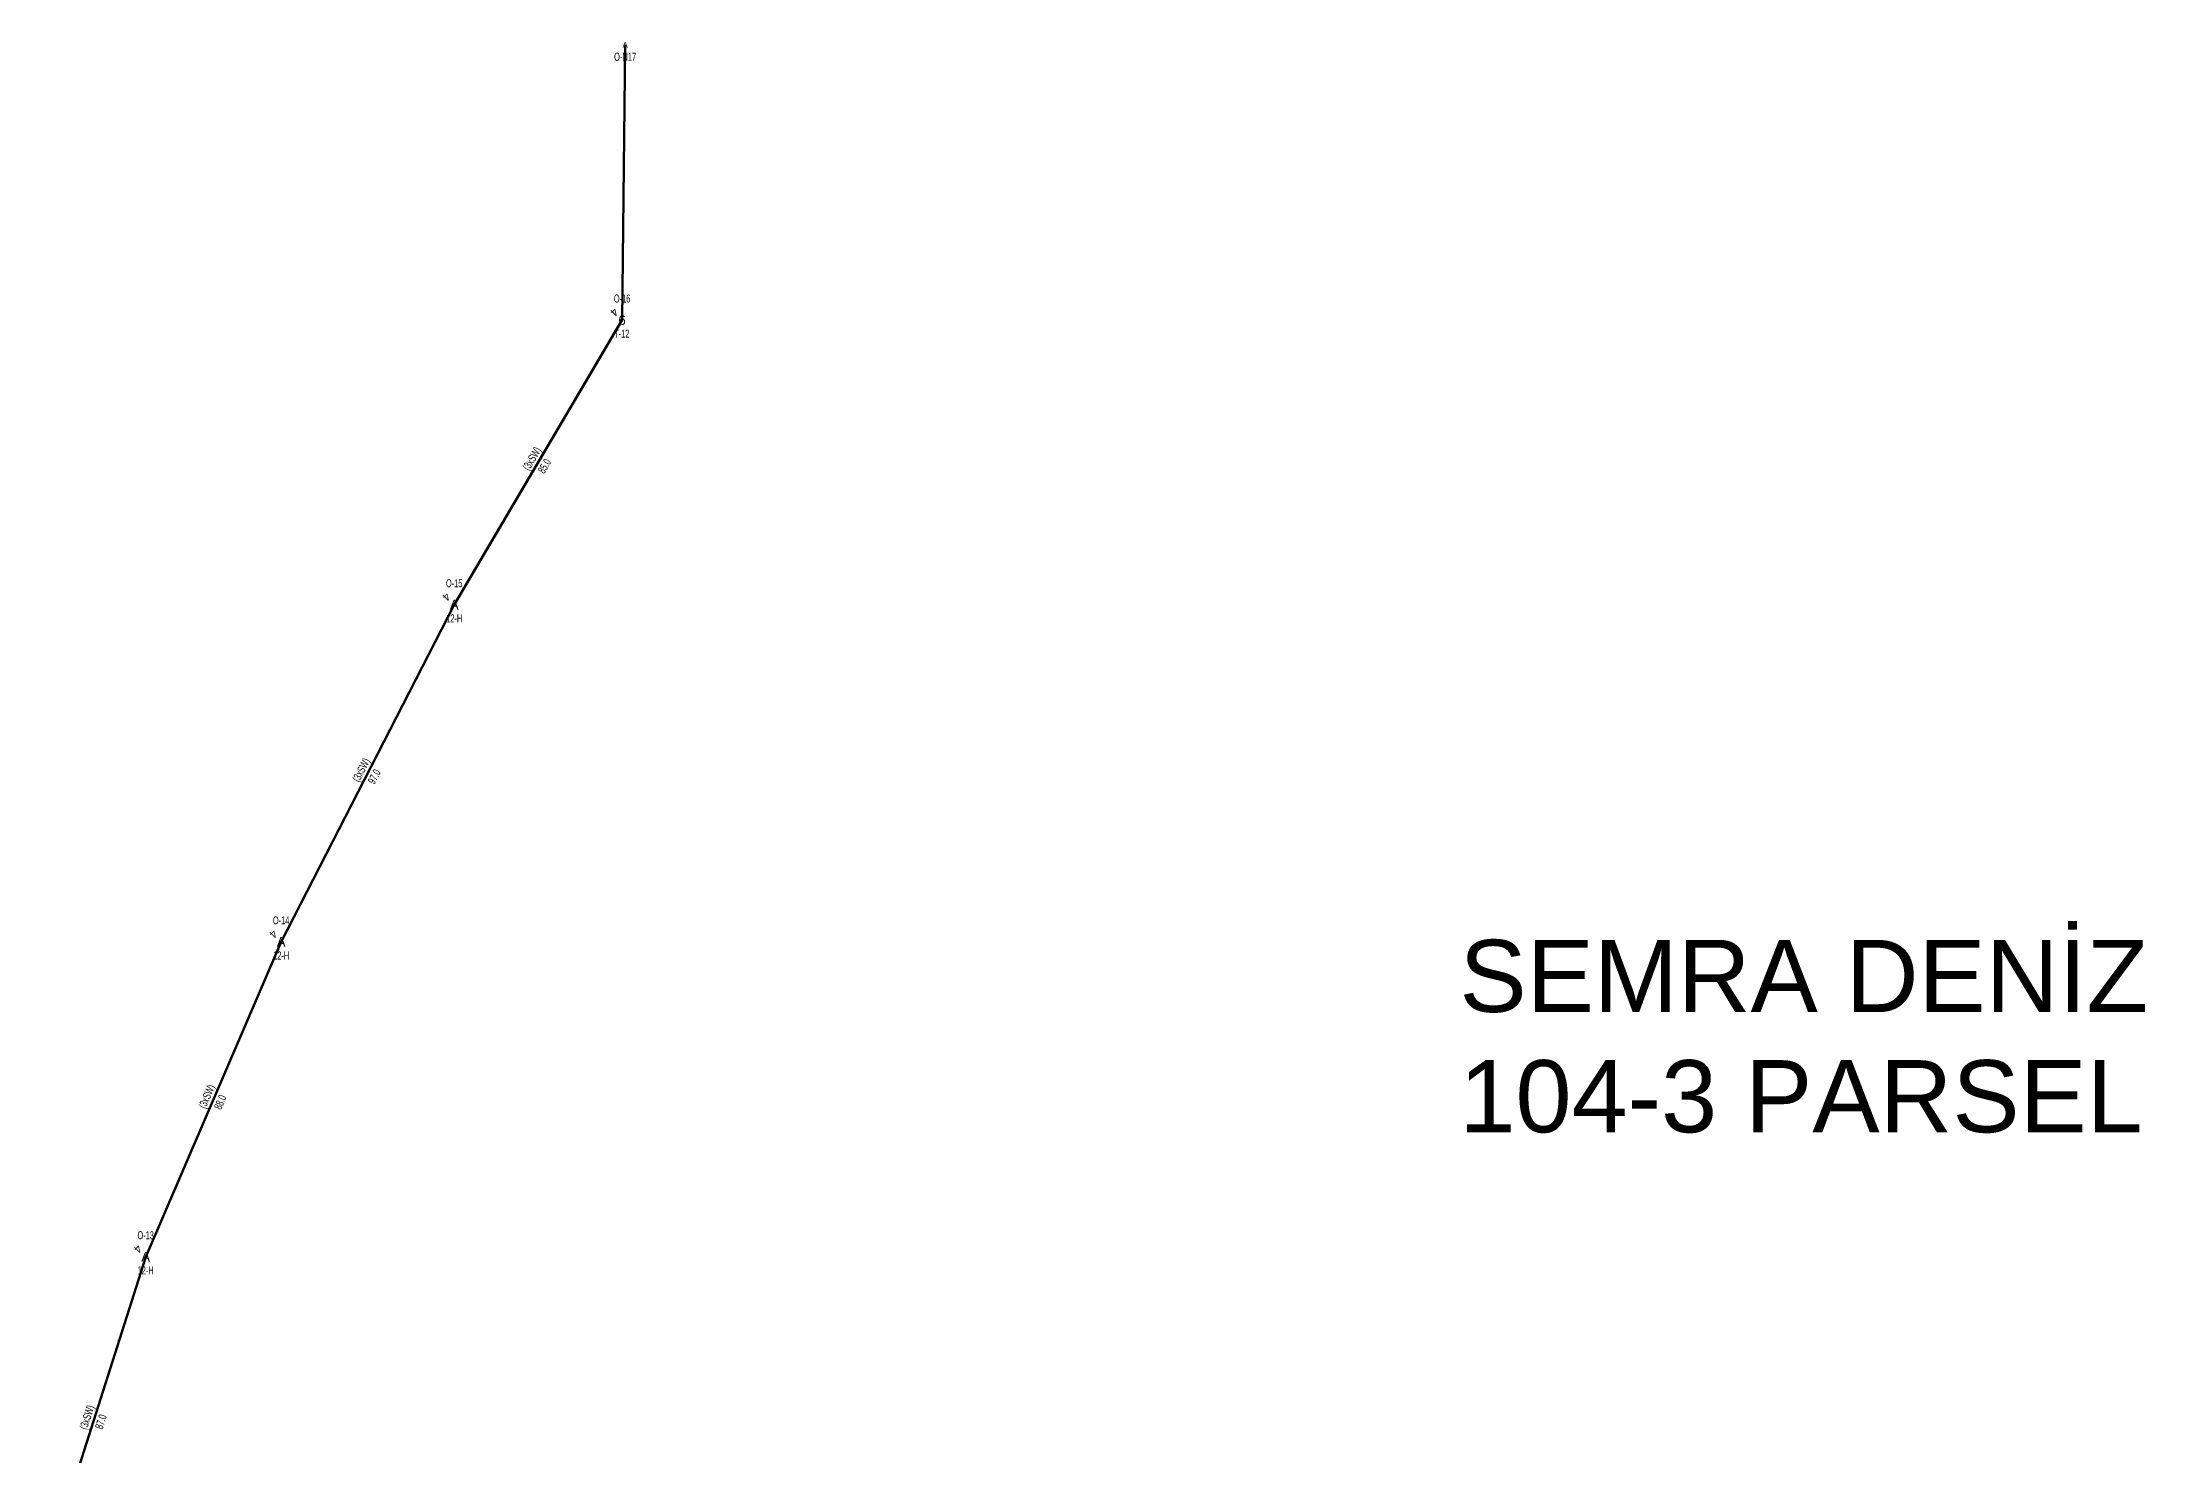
# Model space of a CAD drawing. Header units: millimetres. Extents: x 460272 to 462078, y 3998398 to 3999786.
# Drawn here: x 461539 to 462078, y 3999424 to 3999786 of the extents above; entities that cross this region are included whole.
import ezdxf
from ezdxf.enums import TextEntityAlignment as Align

# ---------------------------------------------------------------- set-up
doc = ezdxf.new("R2010")
doc.units = ezdxf.units.MM
for name, color, linetype, lineweight in [('DIREK_ENH_MEVCUT', 6, 'Continuous', 25), ('HAT_ENH_HAVAI_MEVCUT', 6, 'Continuous', 70), ('HAT_OG_HAVAI_MEVCUT', 48, 'Continuous', 70), ('NODE_OG_MEVCUT', 5, 'Continuous', 25)]:
    doc.layers.add(name, color=color, linetype=linetype, lineweight=lineweight)
doc.styles.add('Direk', font='B_CAD')
doc.styles.get("Standard").update_dxf_attribs({"font": 'Arial'})

msp = doc.modelspace()

# ---------------------------------------------------------------- linework, layer by layer
at = {"layer": 'HAT_ENH_HAVAI_MEVCUT'}
for p, q in [((461644.647419, 3999642.091599), (461687.645, 3999714.982)), ((461600.320937, 3999555.781151), (461644.647419, 3999642.091599)), ((461565.620015, 3999475.163169), (461600.320937, 3999555.781151)), ((461539.079782, 3999391.81267), (461565.620015, 3999475.163169))]:
    msp.add_line(p, q, dxfattribs=at)
at = {"layer": 'HAT_OG_HAVAI_MEVCUT'}
msp.add_line((461688.427562, 3999785.433689), (461687.645, 3999714.982), dxfattribs=at)

# ---------------------------------------------------------------- texts
at = {"color": 32, "true_color": 0xcd6928, "insert": (461902.119438, 3999556.290894), "char_height": 18.47769277, "attachment_point": 1}
msp.add_mtext_dynamic_manual_height_columns('SEMRA DENİZ\\P104-3 PARSEL', width=4068.73567285, gutter_width=92.388464, heights=[0], dxfattribs=at)
at = {"layer": 'DIREK_ENH_MEVCUT', "width": 0.53}
for s, p in [('O-16', (461687.645, 3999720.482)), ('T-12', (461687.560549, 3999711.482)), ('O-15', (461644.647419, 3999647.591599)), ('12-H', (461644.647419, 3999638.591599)), ('O-14', (461600.320937, 3999561.281151)), ('12-H', (461600.320937, 3999552.281151)), ('O-13', (461565.620015, 3999480.663169)), ('12-H', (461565.620015, 3999471.663169))]:
    msp.add_text(s, height=2.05, dxfattribs=at).set_placement(p, align=Align.MIDDLE_CENTER)
at = {"layer": 'DIREK_ENH_MEVCUT', "color": 32, "style": 'Direk'}
for p in [(461685.665101, 3999716.961899), (461642.66752, 3999644.071498), (461598.341038, 3999557.76105), (461563.640116, 3999477.143068)]:
    msp.add_text('4', height=2, rotation=225.000001, dxfattribs=at).set_placement(p, align=Align.MIDDLE_CENTER)
at = {"layer": 'DIREK_ENH_MEVCUT', "style": 'Direk'}
for s, p in [('6', (461687.645, 3999714.982)), ('A', (461644.647419, 3999642.091599)), ('A', (461600.320937, 3999555.781151)), ('A', (461565.620015, 3999475.163169))]:
    msp.add_text(s, height=2.5, dxfattribs=at).set_placement(p, align=Align.MIDDLE_CENTER)
at = {"layer": 'HAT_ENH_HAVAI_MEVCUT', "lineweight": 30, "width": 0.53}
for rotation, p in [(59.463744, (461665.414137, 3999678.968484)), (62.816314, (461621.728063, 3999599.324693)), (66.711192, (461582.189731, 3999515.808221)), (72.33763, (461551.539967, 3999433.745816))]:
    msp.add_text('(3xSW)', height=2.05, rotation=rotation, dxfattribs=at).set_placement(p, align=Align.CENTER)
for s, rotation, p in [('85.0', 59.463744, (461666.87836, 3999678.104742)), ('97.0', 62.816314, (461623.240292, 3999598.548057)), ('88.0', 66.711192, (461583.751221, 3999515.136099)), ('87.0', 72.33763, (461553.159831, 3999433.230023))]:
    msp.add_text(s, height=2.05, rotation=rotation, dxfattribs=at).set_placement(p, align=Align.TOP_CENTER)
at = {"layer": 'NODE_OG_MEVCUT', "style": 'Direk'}
msp.add_text('A', height=1.4, dxfattribs=at).set_placement((461688.427562, 3999785.433689), align=Align.MIDDLE_CENTER)
at = {"layer": 'NODE_OG_MEVCUT', "width": 0.6}
msp.add_text('O-N17', height=2.1, dxfattribs=at).set_placement((461688.427562, 3999783.433689), align=Align.TOP_CENTER)

doc.saveas('drawing.dxf')
